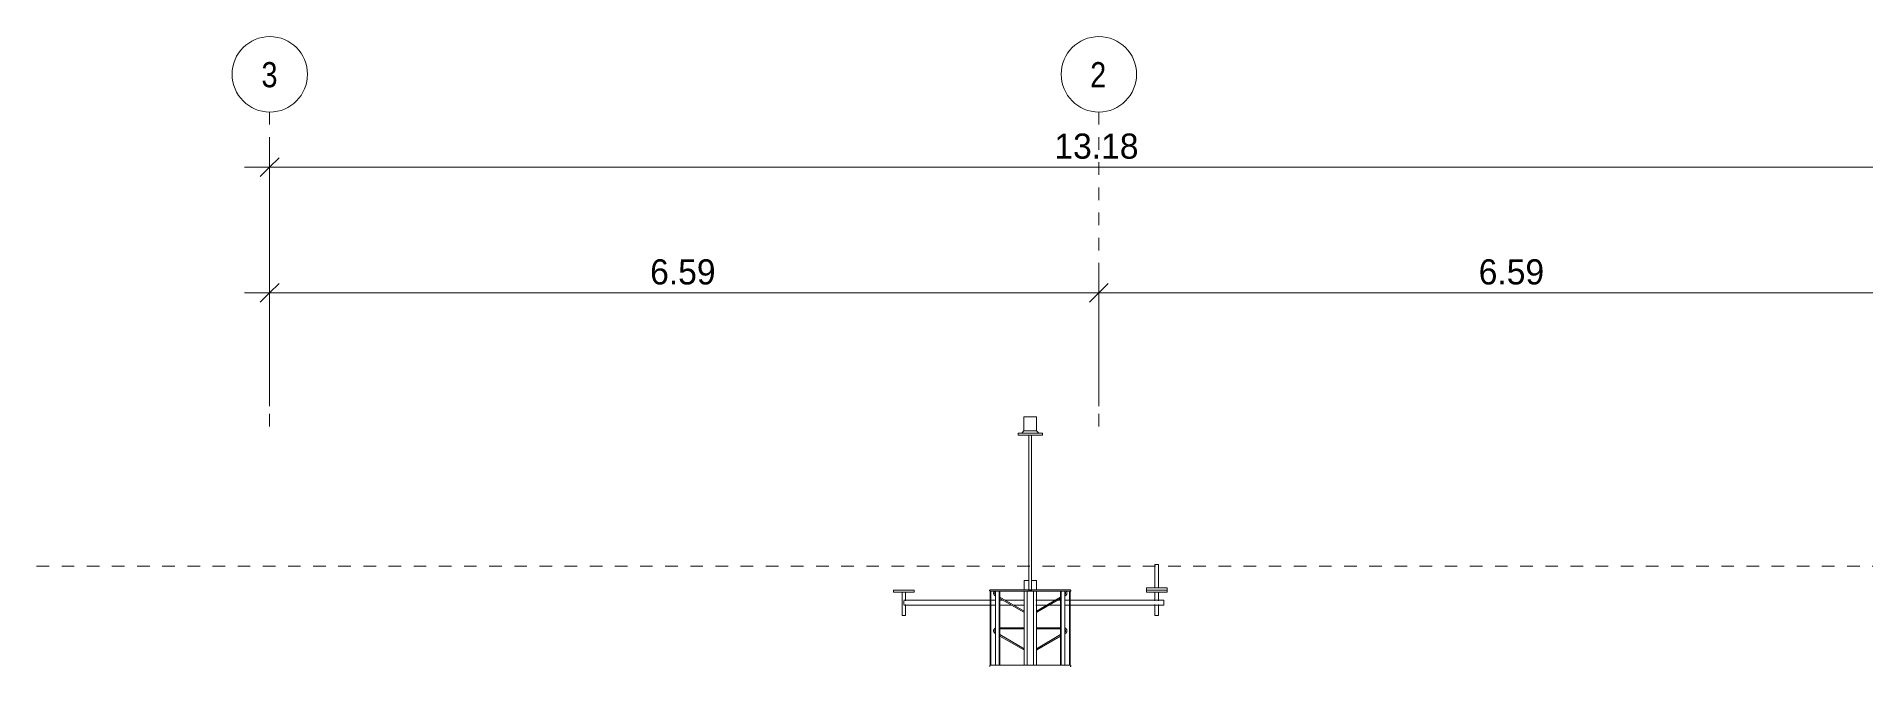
# Model space of a CAD drawing. Header units: metres. Extents: x -3 to 137, y -7 to 15.
# Drawn here: x 39.36 to 53.91, y 10.32 to 15.33 of the extents above; entities that cross this region are included whole.
import ezdxf

# ---------------------------------------------------------------- set-up
doc = ezdxf.new("R2010")
doc.units = ezdxf.units.M
doc.linetypes.add('Centre', pattern=[0.03175, 0.00635, -0.00475, 0.0159, -0.00475])
doc.linetypes.add('Grid Line', pattern=[0.022225, 0.0127, -0.003175, 0.003175, -0.003175])
for name, color, linetype, lineweight in [('A-ANNO-DIMS', 7, 'Continuous', 9), ('A-ANNO-DIMS-100', 7, 'Continuous', 9), ('A-FLOR-LEVL', 7, 'Continuous', 9), ('A-GENM', 7, 'Continuous', 9), ('S-GRID', 7, 'Continuous', 9), ('S-GRID-IDEN', 7, 'Continuous', 9)]:
    doc.layers.add(name, color=color, linetype=linetype, lineweight=lineweight)
doc.styles.add('Century Gothic_1', font='GOTHIC.TTF', dxfattribs={"height": 0.2})
doc.styles.add('Saira Condensed', font='SairaCondensed-Regular.ttf', dxfattribs={"height": 0.2})
doc.dimstyles.new('FCA_N_Cotas_E100', dxfattribs={"dimscale": 0.3048, "dimtxt": 0.208834, "dimasz": 0.492126, "dimexe": 0.656168, "dimexo": 0.656168, "dimgap": 0.032808, "dimtad": 1, "dimrnd": 0.01, "dimzin": 0, "dimdsep": 46, "dimtxsty": 'Century Gothic_1', "dimblk1": 'OBLIQUE', "dimblk2": 'OBLIQUE', "dimsah": 1, "dimcen": 0.09, "dimdle": 0.656168, "dimazin": 2, "dimtfac": 1, "dimtdec": 4, "dimtix": 1, "dimtmove": 0, "dimatfit": 3, "dimfxl": 1, "dimtvp": 1, "dimtolj": 1, "dimtzin": 0, "dimarcsym": 2})

# ---------------------------------------------------------------- blocks, each defined once
blk = doc.blocks.new('M_Escalera acceso cubierta - M_Escalera acceso cubierta-2778226-Elevation 3 - a')
at = {"layer": 'A-GENM', "color": 8, "true_color": 0x808080}
for p, q in [((6.046, 12.307), (6.046, 12.196)), ((6.046, 12.307), (6.148, 12.307)), ((6.148, 12.196), (6.148, 12.307)), ((6.001, 12.179), (6.001, 12.162)), ((6.001, 12.179), (6.194, 12.179)), ((6.194, 12.162), (6.001, 12.162)), ((6.046, 12.196), (6.029, 12.179)), ((6.046, 12.196), (6.148, 12.196)), ((6.087, 12.162), (6.087, 10.926)), ((6.107, 10.926), (6.107, 12.162)), ((6.165, 12.179), (6.148, 12.196)), ((6.194, 12.162), (6.194, 12.179)), ((7.089, 11.134), (7.089, 10.948)), ((7.117, 11.134), (7.089, 11.134)), ((7.117, 10.948), (7.117, 11.134)), ((5.01, 10.931), (5.01, 10.913)), ((5.01, 10.931), (5.173, 10.931)), ((5.01, 10.913), (5.173, 10.913)), ((5.078, 10.913), (5.078, 10.728)), ((5.105, 10.844), (5.105, 10.913)), ((5.173, 10.913), (5.173, 10.931)), ((5.852, 10.932), (5.779, 10.932)), ((5.779, 10.331), (5.779, 10.922)), ((5.784, 10.922), (5.822, 10.922)), ((5.784, 10.332), (5.784, 10.922)), ((5.822, 10.331), (5.822, 10.923)), ((5.851, 10.332), (5.851, 10.922)), ((5.855, 10.922), (5.855, 10.332)), ((5.855, 10.921), (6.048, 10.921)), ((5.898, 10.922), (5.95, 10.922)), ((6.048, 11.007), (6.048, 10.932)), ((6.089, 11.007), (6.048, 11.007)), ((6.048, 10.922), (6.048, 10.332)), ((6.072, 10.331), (6.072, 10.923)), ((6.093, 10.926), (6.097, 10.926)), ((6.097, 10.926), (6.102, 10.926)), ((6.146, 11.007), (6.106, 11.007)), ((6.122, 10.331), (6.122, 10.923)), ((6.146, 10.932), (6.146, 11.007)), ((6.146, 10.332), (6.146, 10.922)), ((6.146, 10.921), (6.339, 10.921)), ((6.415, 10.932), (6.245, 10.932)), ((6.339, 10.332), (6.339, 10.922)), ((6.344, 10.922), (6.344, 10.332)), ((6.372, 10.922), (6.41, 10.922)), ((6.372, 10.922), (6.372, 10.331)), ((6.41, 10.922), (6.41, 10.332)), ((6.415, 10.923), (6.415, 10.331)), ((7.021, 10.948), (7.021, 10.931)), ((7.185, 10.948), (7.021, 10.948)), ((7.021, 10.931), (7.021, 10.913)), ((7.021, 10.931), (7.185, 10.931)), ((7.185, 10.931), (7.021, 10.931)), ((7.021, 10.913), (7.185, 10.913)), ((7.089, 10.913), (7.089, 10.844)), ((7.117, 10.844), (7.117, 10.913)), ((7.185, 10.931), (7.185, 10.948)), ((7.185, 10.913), (7.185, 10.931)), ((5.391, 10.85), (5.091, 10.85)), ((5.091, 10.844), (5.091, 10.83)), ((5.091, 10.83), (5.091, 10.816)), ((5.091, 10.81), (5.391, 10.81)), ((5.105, 10.728), (5.105, 10.816)), ((5.779, 10.85), (5.352, 10.85)), ((5.352, 10.81), (5.779, 10.81)), ((5.822, 10.85), (5.784, 10.85)), ((5.784, 10.81), (5.822, 10.81)), ((5.818, 10.885), (5.822, 10.882)), ((6.048, 10.764), (5.855, 10.875)), ((5.855, 10.864), (6.045, 10.754)), ((5.879, 10.85), (5.855, 10.85)), ((5.855, 10.81), (5.949, 10.81)), ((6.048, 10.85), (5.899, 10.85)), ((5.968, 10.81), (6.048, 10.81)), ((6.296, 10.85), (6.142, 10.85)), ((6.142, 10.81), (6.226, 10.81)), ((6.339, 10.875), (6.146, 10.764)), ((6.149, 10.754), (6.339, 10.864)), ((6.246, 10.81), (6.339, 10.81)), ((6.339, 10.85), (6.315, 10.85)), ((6.372, 10.882), (6.376, 10.885)), ((6.41, 10.85), (6.372, 10.85)), ((6.372, 10.81), (6.41, 10.81)), ((6.901, 10.85), (6.415, 10.85)), ((6.415, 10.81), (6.901, 10.81)), ((7.161, 10.85), (6.862, 10.85)), ((6.862, 10.81), (7.161, 10.81)), ((7.089, 10.816), (7.089, 10.728)), ((7.117, 10.728), (7.117, 10.816)), ((7.161, 10.83), (7.161, 10.85)), ((7.161, 10.81), (7.161, 10.83)), ((5.078, 10.728), (5.105, 10.728)), ((6.048, 10.631), (5.855, 10.631)), ((5.855, 10.621), (6.048, 10.621)), ((6.045, 10.754), (6.048, 10.758)), ((6.146, 10.758), (6.149, 10.754)), ((6.339, 10.631), (6.146, 10.631)), ((6.146, 10.621), (6.339, 10.621)), ((7.089, 10.728), (7.117, 10.728)), ((5.818, 10.585), (5.822, 10.583)), ((6.048, 10.464), (5.855, 10.576)), ((5.855, 10.564), (6.045, 10.454)), ((6.339, 10.576), (6.146, 10.464)), ((6.149, 10.454), (6.339, 10.564)), ((6.372, 10.583), (6.376, 10.585)), ((5.822, 10.332), (5.784, 10.332)), ((6.045, 10.454), (6.048, 10.459)), ((6.146, 10.459), (6.149, 10.454)), ((6.339, 10.332), (6.245, 10.332)), ((6.339, 10.332), (6.245, 10.332)), ((6.41, 10.332), (6.372, 10.332))]:
    blk.add_line(p, q, dxfattribs=at)
at = {"layer": 'A-GENM', "color": 8, "true_color": 0x808080, "flags": 128}
for points in [[(6.415, 10.932), (6.415, 10.932), (6.414, 10.932), (6.413, 10.932), (6.411, 10.932), (6.409, 10.932), (6.406, 10.932), (6.403, 10.932), (6.399, 10.932), (6.395, 10.932), (6.39, 10.932), (6.385, 10.932), (6.379, 10.932), (6.373, 10.932), (6.366, 10.932), (6.36, 10.932), (6.352, 10.932), (6.344, 10.932), (6.336, 10.932), (6.328, 10.932), (6.319, 10.932), (6.309, 10.932), (6.3, 10.932), (6.29, 10.932), (6.279, 10.932), (6.269, 10.932), (6.258, 10.932), (6.247, 10.932), (6.236, 10.932), (6.224, 10.932), (6.212, 10.932), (6.2, 10.932), (6.188, 10.932), (6.176, 10.932), (6.164, 10.932), (6.151, 10.932), (6.139, 10.932), (6.126, 10.932), (6.113, 10.932), (6.101, 10.932), (6.088, 10.932), (6.075, 10.932), (6.063, 10.932), (6.05, 10.932), (6.037, 10.932), (6.025, 10.932), (6.013, 10.932), (6, 10.932), (5.988, 10.932), (5.977, 10.932), (5.965, 10.932), (5.953, 10.932), (5.942, 10.932), (5.931, 10.932), (5.921, 10.932), (5.91, 10.932), (5.9, 10.932), (5.89, 10.932), (5.881, 10.932), (5.872, 10.932), (5.863, 10.932), (5.854, 10.932), (5.846, 10.932), (5.839, 10.932), (5.832, 10.932), (5.825, 10.932), (5.819, 10.932), (5.813, 10.932), (5.807, 10.932), (5.802, 10.932), (5.798, 10.932), (5.794, 10.932), (5.79, 10.932), (5.787, 10.932), (5.785, 10.932), (5.783, 10.932), (5.781, 10.932), (5.78, 10.932), (5.779, 10.932), (5.779, 10.932)], [(5.779, 10.922), (5.78, 10.922), (5.78, 10.922), (5.782, 10.922), (5.783, 10.922), (5.786, 10.922), (5.788, 10.922), (5.792, 10.922), (5.796, 10.922), (5.8, 10.922), (5.804, 10.922), (5.81, 10.922), (5.815, 10.922), (5.821, 10.922), (5.828, 10.922), (5.835, 10.922), (5.842, 10.922), (5.85, 10.922), (5.858, 10.922), (5.867, 10.922), (5.876, 10.922), (5.885, 10.922), (5.895, 10.922), (5.905, 10.922), (5.915, 10.922), (5.925, 10.922), (5.936, 10.922), (5.947, 10.922), (5.959, 10.922), (5.97, 10.922), (5.982, 10.922), (5.994, 10.922), (6.006, 10.922), (6.018, 10.922), (6.031, 10.922), (6.043, 10.922), (6.056, 10.922), (6.068, 10.922), (6.081, 10.922), (6.094, 10.922), (6.106, 10.922), (6.119, 10.922), (6.132, 10.922), (6.144, 10.922), (6.157, 10.922), (6.169, 10.922), (6.182, 10.922), (6.194, 10.922), (6.206, 10.922), (6.218, 10.922), (6.229, 10.922), (6.241, 10.922), (6.252, 10.922), (6.263, 10.922), (6.274, 10.922), (6.284, 10.922), (6.294, 10.922), (6.304, 10.922), (6.314, 10.922), (6.323, 10.922), (6.332, 10.922), (6.34, 10.922), (6.348, 10.922), (6.356, 10.922), (6.363, 10.922), (6.37, 10.922), (6.376, 10.922), (6.382, 10.922), (6.387, 10.922), (6.392, 10.922), (6.397, 10.922), (6.401, 10.922), (6.404, 10.922), (6.407, 10.922), (6.41, 10.922), (6.412, 10.922), (6.413, 10.922), (6.414, 10.922), (6.415, 10.922), (6.415, 10.922)], [(5.812, 10.922), (5.811, 10.921), (5.81, 10.92), (5.81, 10.919), (5.809, 10.919), (5.809, 10.918), (5.808, 10.917), (5.808, 10.916), (5.808, 10.915), (5.807, 10.914), (5.807, 10.913), (5.807, 10.912), (5.806, 10.911), (5.806, 10.91), (5.806, 10.909), (5.806, 10.908), (5.806, 10.907), (5.806, 10.906), (5.806, 10.905), (5.806, 10.904), (5.806, 10.903), (5.806, 10.902), (5.806, 10.902), (5.807, 10.901), (5.807, 10.9), (5.807, 10.899), (5.807, 10.898), (5.808, 10.897), (5.808, 10.896), (5.809, 10.895), (5.809, 10.894), (5.81, 10.893), (5.81, 10.892), (5.811, 10.892), (5.811, 10.891), (5.812, 10.89), (5.813, 10.889), (5.813, 10.889), (5.814, 10.888), (5.815, 10.887), (5.815, 10.887), (5.816, 10.886), (5.817, 10.886), (5.818, 10.885), (5.818, 10.885)], [(5.822, 10.894), (5.822, 10.894), (5.821, 10.895), (5.821, 10.895), (5.82, 10.896), (5.82, 10.896), (5.82, 10.896), (5.819, 10.897), (5.819, 10.897), (5.819, 10.898), (5.818, 10.898), (5.818, 10.899), (5.818, 10.899), (5.817, 10.9), (5.817, 10.9), (5.817, 10.901), (5.817, 10.901), (5.817, 10.902), (5.816, 10.903), (5.816, 10.903), (5.816, 10.904), (5.816, 10.904), (5.816, 10.905), (5.816, 10.905), (5.816, 10.906), (5.816, 10.907), (5.816, 10.907), (5.816, 10.908), (5.816, 10.908), (5.816, 10.909), (5.816, 10.909), (5.816, 10.91), (5.817, 10.911), (5.817, 10.911), (5.817, 10.912), (5.817, 10.912), (5.818, 10.913), (5.818, 10.913), (5.818, 10.914), (5.818, 10.914), (5.819, 10.915), (5.819, 10.915), (5.819, 10.916), (5.82, 10.916), (5.82, 10.916), (5.821, 10.917), (5.821, 10.917), (5.822, 10.918), (5.822, 10.918), (5.823, 10.918)], [(6.372, 10.918), (6.373, 10.918), (6.373, 10.917), (6.373, 10.917), (6.374, 10.917), (6.374, 10.916), (6.375, 10.916), (6.375, 10.915), (6.375, 10.915), (6.376, 10.914), (6.376, 10.914), (6.376, 10.913), (6.377, 10.913), (6.377, 10.912), (6.377, 10.912), (6.377, 10.911), (6.378, 10.911), (6.378, 10.91), (6.378, 10.91), (6.378, 10.909), (6.378, 10.909), (6.378, 10.908), (6.378, 10.907), (6.378, 10.907), (6.378, 10.906), (6.378, 10.906), (6.378, 10.905), (6.378, 10.905), (6.378, 10.904), (6.378, 10.903), (6.378, 10.903), (6.378, 10.902), (6.378, 10.902), (6.378, 10.901), (6.377, 10.901), (6.377, 10.9), (6.377, 10.9), (6.377, 10.899), (6.376, 10.899), (6.376, 10.898), (6.376, 10.898), (6.375, 10.897), (6.375, 10.897), (6.375, 10.896), (6.374, 10.896), (6.374, 10.895), (6.373, 10.895), (6.373, 10.895), (6.372, 10.894), (6.372, 10.894)], [(6.376, 10.885), (6.377, 10.885), (6.378, 10.886), (6.379, 10.886), (6.379, 10.887), (6.38, 10.888), (6.381, 10.888), (6.382, 10.889), (6.382, 10.89), (6.383, 10.891), (6.383, 10.891), (6.384, 10.892), (6.385, 10.893), (6.385, 10.894), (6.386, 10.895), (6.386, 10.896), (6.386, 10.896), (6.387, 10.897), (6.387, 10.898), (6.387, 10.899), (6.388, 10.9), (6.388, 10.901), (6.388, 10.902), (6.388, 10.903), (6.388, 10.904), (6.388, 10.905), (6.388, 10.906), (6.388, 10.907), (6.388, 10.908), (6.388, 10.909), (6.388, 10.91), (6.388, 10.911), (6.388, 10.912), (6.388, 10.913), (6.387, 10.914), (6.387, 10.915), (6.387, 10.916), (6.386, 10.916), (6.386, 10.917), (6.385, 10.918), (6.385, 10.919), (6.384, 10.92), (6.384, 10.921), (6.383, 10.921)], [(5.823, 10.63), (5.822, 10.63), (5.821, 10.629), (5.82, 10.629), (5.819, 10.629), (5.818, 10.628), (5.817, 10.628), (5.817, 10.627), (5.816, 10.626), (5.815, 10.626), (5.814, 10.625), (5.814, 10.625), (5.813, 10.624), (5.812, 10.623), (5.812, 10.622), (5.811, 10.622), (5.81, 10.621), (5.81, 10.62), (5.809, 10.619), (5.809, 10.618), (5.808, 10.617), (5.808, 10.617), (5.808, 10.616), (5.807, 10.615), (5.807, 10.614), (5.807, 10.613), (5.806, 10.612), (5.806, 10.611), (5.806, 10.61), (5.806, 10.609), (5.806, 10.608), (5.806, 10.607), (5.806, 10.606), (5.806, 10.605), (5.806, 10.604), (5.806, 10.603), (5.806, 10.602), (5.807, 10.601), (5.807, 10.6), (5.807, 10.599), (5.807, 10.598), (5.808, 10.597), (5.808, 10.597), (5.809, 10.596), (5.809, 10.595), (5.81, 10.594), (5.81, 10.593), (5.811, 10.592), (5.811, 10.592), (5.812, 10.591), (5.813, 10.59), (5.813, 10.589), (5.814, 10.589), (5.815, 10.588), (5.815, 10.587), (5.816, 10.587), (5.817, 10.586), (5.818, 10.586), (5.818, 10.585)], [(5.822, 10.595), (5.822, 10.595), (5.821, 10.595), (5.821, 10.596), (5.82, 10.596), (5.82, 10.597), (5.82, 10.597), (5.819, 10.598), (5.819, 10.598), (5.819, 10.598), (5.818, 10.599), (5.818, 10.599), (5.818, 10.6), (5.817, 10.6), (5.817, 10.601), (5.817, 10.602), (5.817, 10.602), (5.817, 10.603), (5.816, 10.603), (5.816, 10.604), (5.816, 10.604), (5.816, 10.605), (5.816, 10.605), (5.816, 10.606), (5.816, 10.607), (5.816, 10.607), (5.816, 10.608), (5.816, 10.608), (5.816, 10.609), (5.816, 10.61), (5.816, 10.61), (5.816, 10.611), (5.817, 10.611), (5.817, 10.612), (5.817, 10.612), (5.817, 10.613), (5.818, 10.613), (5.818, 10.614), (5.818, 10.614), (5.818, 10.615), (5.819, 10.615), (5.819, 10.616), (5.819, 10.616), (5.82, 10.617), (5.82, 10.617), (5.821, 10.617), (5.821, 10.618), (5.822, 10.618), (5.822, 10.619), (5.823, 10.619)], [(6.376, 10.585), (6.377, 10.586), (6.378, 10.587), (6.379, 10.587), (6.379, 10.588), (6.38, 10.588), (6.381, 10.589), (6.382, 10.59), (6.382, 10.59), (6.383, 10.591), (6.383, 10.592), (6.384, 10.593), (6.385, 10.594), (6.385, 10.594), (6.386, 10.595), (6.386, 10.596), (6.386, 10.597), (6.387, 10.598), (6.387, 10.599), (6.387, 10.6), (6.388, 10.601), (6.388, 10.602), (6.388, 10.603), (6.388, 10.604), (6.388, 10.605), (6.388, 10.606), (6.388, 10.607), (6.388, 10.608), (6.388, 10.609), (6.388, 10.609), (6.388, 10.61), (6.388, 10.611), (6.388, 10.612), (6.388, 10.613), (6.387, 10.614), (6.387, 10.615), (6.387, 10.616), (6.386, 10.617), (6.386, 10.618), (6.385, 10.619), (6.385, 10.62), (6.384, 10.62), (6.384, 10.621), (6.383, 10.622), (6.382, 10.623), (6.382, 10.624), (6.381, 10.624), (6.38, 10.625), (6.38, 10.626), (6.379, 10.626), (6.378, 10.627), (6.377, 10.627), (6.376, 10.628), (6.376, 10.628), (6.375, 10.629), (6.374, 10.629), (6.373, 10.63), (6.372, 10.63)], [(6.372, 10.619), (6.373, 10.618), (6.373, 10.618), (6.373, 10.618), (6.374, 10.617), (6.374, 10.617), (6.375, 10.616), (6.375, 10.616), (6.375, 10.616), (6.376, 10.615), (6.376, 10.615), (6.376, 10.614), (6.377, 10.614), (6.377, 10.613), (6.377, 10.613), (6.377, 10.612), (6.378, 10.611), (6.378, 10.611), (6.378, 10.61), (6.378, 10.61), (6.378, 10.609), (6.378, 10.609), (6.378, 10.608), (6.378, 10.607), (6.378, 10.607), (6.378, 10.606), (6.378, 10.606), (6.378, 10.605), (6.378, 10.605), (6.378, 10.604), (6.378, 10.603), (6.378, 10.603), (6.378, 10.602), (6.378, 10.602), (6.377, 10.601), (6.377, 10.601), (6.377, 10.6), (6.377, 10.6), (6.376, 10.599), (6.376, 10.599), (6.376, 10.598), (6.375, 10.598), (6.375, 10.597), (6.375, 10.597), (6.374, 10.596), (6.374, 10.596), (6.373, 10.596), (6.373, 10.595), (6.372, 10.595), (6.372, 10.595)], [(6.415, 10.332), (6.415, 10.332), (6.414, 10.332), (6.413, 10.332), (6.411, 10.332), (6.409, 10.332), (6.406, 10.332), (6.403, 10.332), (6.399, 10.332), (6.395, 10.332), (6.39, 10.332), (6.385, 10.332), (6.379, 10.332), (6.373, 10.332), (6.366, 10.332), (6.36, 10.332), (6.352, 10.332), (6.344, 10.332), (6.336, 10.332), (6.328, 10.332), (6.319, 10.332), (6.309, 10.332), (6.3, 10.332), (6.29, 10.332), (6.279, 10.332), (6.269, 10.332), (6.258, 10.332), (6.247, 10.332), (6.236, 10.332), (6.224, 10.332), (6.212, 10.332), (6.2, 10.332), (6.188, 10.332), (6.176, 10.332), (6.164, 10.332), (6.151, 10.332), (6.139, 10.332), (6.126, 10.332), (6.113, 10.332), (6.101, 10.332), (6.088, 10.332), (6.075, 10.332), (6.063, 10.332), (6.05, 10.332), (6.037, 10.332), (6.025, 10.332), (6.013, 10.332), (6, 10.332), (5.988, 10.332), (5.977, 10.332), (5.965, 10.332), (5.953, 10.332), (5.942, 10.332), (5.931, 10.332), (5.921, 10.332), (5.91, 10.332), (5.9, 10.332), (5.89, 10.332), (5.881, 10.332), (5.872, 10.332), (5.863, 10.332), (5.854, 10.332), (5.846, 10.332), (5.839, 10.332), (5.832, 10.332), (5.825, 10.332), (5.819, 10.332), (5.813, 10.332), (5.807, 10.332), (5.802, 10.332), (5.798, 10.332), (5.794, 10.332), (5.79, 10.332), (5.787, 10.332), (5.785, 10.332), (5.783, 10.332), (5.781, 10.332), (5.78, 10.332), (5.779, 10.332), (5.779, 10.332)]]:
    blk.add_lwpolyline(points, dxfattribs=at)
at = {"layer": 'A-GENM', "color": 8, "true_color": 0x808080}
for points, knots in [([(5.774, 10.927), (5.774, 10.927), (5.774, 10.928), (5.775, 10.929), (5.775, 10.929), (5.775, 10.93), (5.776, 10.93), (5.776, 10.93), (5.776, 10.931), (5.777, 10.931), (5.777, 10.931), (5.777, 10.931), (5.778, 10.932), (5.778, 10.932), (5.778, 10.932), (5.779, 10.932), (5.779, 10.932), (5.779, 10.932), (5.78, 10.932), (5.78, 10.932), (5.78, 10.932), (5.781, 10.932), (5.781, 10.932)], [0, 0, 0, 0, 0.0833333, 0.125, 0.1666667, 0.2083333, 0.2291667, 0.25, 0.2916667, 0.3333333, 0.3541667, 0.375, 0.3958333, 0.4166667, 0.4375, 0.4583333, 0.4791667, 0.5, 0.5208333, 0.5416667, 0.5625, 0.5833333, 0.5833333, 0.5833333, 0.5833333]), ([(5.776, 10.923), (5.776, 10.923), (5.776, 10.923), (5.775, 10.924), (5.775, 10.924), (5.775, 10.925), (5.774, 10.926), (5.774, 10.926), (5.774, 10.927)], [0.75, 0.75, 0.75, 0.75, 0.7708333, 0.7916667, 0.8333333, 0.875, 0.9166667, 1, 1, 1, 1]), ([(6.42, 10.927), (6.42, 10.927), (6.42, 10.928), (6.42, 10.929), (6.419, 10.929), (6.419, 10.93), (6.419, 10.93), (6.418, 10.93), (6.418, 10.931), (6.418, 10.931), (6.417, 10.931), (6.417, 10.931), (6.417, 10.932), (6.416, 10.932), (6.416, 10.932), (6.416, 10.932), (6.415, 10.932), (6.415, 10.932), (6.415, 10.932), (6.414, 10.932), (6.414, 10.932), (6.414, 10.932), (6.414, 10.932)], [0, 0, 0, 0, 0.0833333, 0.125, 0.1666667, 0.2083333, 0.2291667, 0.25, 0.2916667, 0.3333333, 0.3541667, 0.375, 0.3958333, 0.4166667, 0.4375, 0.4583333, 0.4791667, 0.5, 0.5208333, 0.5416667, 0.5625, 0.5833333, 0.5833333, 0.5833333, 0.5833333]), ([(6.415, 10.922), (6.415, 10.922), (6.415, 10.922), (6.416, 10.922), (6.416, 10.922), (6.416, 10.922), (6.417, 10.922), (6.417, 10.922), (6.417, 10.922), (6.418, 10.922), (6.418, 10.923), (6.418, 10.923), (6.418, 10.923), (6.419, 10.923), (6.419, 10.924), (6.419, 10.924), (6.42, 10.925), (6.42, 10.926), (6.42, 10.926), (6.42, 10.927)], [0.5, 0.5, 0.5, 0.5, 0.5208333, 0.5416667, 0.5625, 0.5833333, 0.6041667, 0.625, 0.6458333, 0.6666667, 0.6875, 0.7083333, 0.75, 0.7708333, 0.7916667, 0.8333333, 0.875, 0.9166667, 1, 1, 1, 1]), ([(5.774, 10.327), (5.774, 10.327), (5.774, 10.328), (5.775, 10.329), (5.775, 10.329), (5.775, 10.33), (5.776, 10.33), (5.776, 10.331), (5.776, 10.331), (5.777, 10.331), (5.777, 10.331), (5.777, 10.332), (5.778, 10.332), (5.778, 10.332), (5.778, 10.332), (5.779, 10.332), (5.779, 10.332), (5.779, 10.332), (5.779, 10.332)], [0, 0, 0, 0, 0.0833333, 0.125, 0.1666667, 0.2083333, 0.2291667, 0.25, 0.2916667, 0.3333333, 0.3541667, 0.375, 0.3958333, 0.4166667, 0.4375, 0.4583333, 0.4791667, 0.5, 0.5, 0.5, 0.5]), ([(6.42, 10.327), (6.42, 10.327), (6.42, 10.328), (6.42, 10.329), (6.419, 10.329), (6.419, 10.33), (6.419, 10.33), (6.418, 10.331), (6.418, 10.331), (6.418, 10.331), (6.417, 10.331), (6.417, 10.332), (6.417, 10.332), (6.416, 10.332), (6.416, 10.332), (6.416, 10.332), (6.415, 10.332), (6.415, 10.332), (6.415, 10.332)], [0, 0, 0, 0, 0.0833333, 0.125, 0.1666667, 0.2083333, 0.2291667, 0.25, 0.2916667, 0.3333333, 0.3541667, 0.375, 0.3958333, 0.4166667, 0.4375, 0.4583333, 0.4791667, 0.5, 0.5, 0.5, 0.5]), ([(5.776, 10.323), (5.776, 10.323), (5.776, 10.324), (5.775, 10.324), (5.775, 10.324), (5.775, 10.325), (5.774, 10.326), (5.774, 10.326), (5.774, 10.327)], [0.75, 0.75, 0.75, 0.75, 0.7708333, 0.7916667, 0.8333333, 0.875, 0.9166667, 1, 1, 1, 1]), ([(6.415, 10.322), (6.415, 10.322), (6.415, 10.322), (6.416, 10.322), (6.416, 10.322), (6.416, 10.322), (6.417, 10.322), (6.417, 10.322), (6.417, 10.322), (6.418, 10.323), (6.418, 10.323), (6.418, 10.323), (6.418, 10.323), (6.419, 10.324), (6.419, 10.324), (6.419, 10.324), (6.42, 10.325), (6.42, 10.326), (6.42, 10.326), (6.42, 10.327)], [0.5, 0.5, 0.5, 0.5, 0.5208333, 0.5416667, 0.5625, 0.5833333, 0.6041667, 0.625, 0.6458333, 0.6666667, 0.6875, 0.7083333, 0.75, 0.7708333, 0.7916667, 0.8333333, 0.875, 0.9166667, 1, 1, 1, 1])]:
    blk.add_open_spline(points, degree=3, knots=knots, dxfattribs=at)
blk.add_open_spline([(5.779, 10.922), (5.779, 10.922), (5.779, 10.922), (5.779, 10.922), (5.778, 10.922), (5.778, 10.922), (5.778, 10.922), (5.777, 10.922), (5.777, 10.922), (5.777, 10.922), (5.777, 10.922)], degree=3, dxfattribs=at)
blk = doc.blocks.new('Grid - 3mm-1144979-Elevation 3 - a')
at = {"layer": 'S-GRID-IDEN', "color": 253, "true_color": 0xaaaaaa}
blk.add_circle((13.228, 15.032), 0.3, dxfattribs=at)
blk = doc.blocks.new('DIMBLOCK4-Elevation 3 - a')
at = {"layer": 'A-ANNO-DIMS-100'}
for p, q in [((41.216, 13.294), (41.216, 13.494)), ((47.811, 13.294), (47.811, 13.494)), ((41.016, 13.294), (47.811, 13.294)), ((41.216, 13.294), (41.216, 12.392)), ((47.811, 13.294), (47.811, 12.392))]:
    blk.add_line(p, q, dxfattribs=at)
at = {"layer": 'A-ANNO-DIMS-100', "lineweight": 35}
for p, q in [((41.216, 13.294), (41.141, 13.219)), ((41.216, 13.294), (41.291, 13.369)), ((47.811, 13.294), (47.736, 13.219)), ((47.811, 13.294), (47.886, 13.369))]:
    blk.add_line(p, q, dxfattribs=at)
at = {"layer": 'A-ANNO-DIMS-100', "color": 0, "insert": (44.242, 13.561), "char_height": 0.2, "width": 0.65236, "attachment_point": 1, "line_spacing_factor": 0.984502, "style": 'Century Gothic_1'}
blk.add_mtext('6.59', dxfattribs=at)
blk = doc.blocks.new('_Oblique')
at = {"color": 0, "linetype": 'ByBlock', "lineweight": -2}
blk.add_line((-0.5, -0.5), (0.5, 0.5), dxfattribs=at)
blk = doc.blocks.new('DIMBLOCK5-Elevation 3 - a')
at = {"layer": 'A-ANNO-DIMS-100'}
for p, q in [((47.811, 13.294), (47.811, 13.494)), ((54.396, 13.294), (54.396, 13.494)), ((47.811, 13.294), (54.596, 13.294)), ((47.811, 13.294), (47.811, 12.392)), ((54.396, 13.294), (54.396, 12.392))]:
    blk.add_line(p, q, dxfattribs=at)
at = {"layer": 'A-ANNO-DIMS-100', "lineweight": 35}
for p, q in [((47.811, 13.294), (47.736, 13.219)), ((47.811, 13.294), (47.886, 13.369)), ((54.396, 13.294), (54.321, 13.219)), ((54.396, 13.294), (54.471, 13.369))]:
    blk.add_line(p, q, dxfattribs=at)
at = {"layer": 'A-ANNO-DIMS-100', "color": 0, "insert": (50.832, 13.561), "char_height": 0.2, "width": 0.65236, "attachment_point": 1, "line_spacing_factor": 0.984502, "style": 'Century Gothic_1'}
blk.add_mtext('6.59', dxfattribs=at)
blk = doc.blocks.new('DIMBLOCK6-Elevation 3 - a')
at = {"layer": 'A-ANNO-DIMS-100'}
for p, q in [((41.216, 14.294), (41.216, 14.494)), ((54.396, 14.294), (54.396, 14.494)), ((41.016, 14.294), (54.596, 14.294)), ((41.216, 14.294), (41.216, 12.392)), ((54.396, 14.294), (54.396, 12.392))]:
    blk.add_line(p, q, dxfattribs=at)
at = {"layer": 'A-ANNO-DIMS-100', "lineweight": 35}
for p, q in [((41.216, 14.294), (41.141, 14.219)), ((41.216, 14.294), (41.291, 14.369)), ((54.396, 14.294), (54.321, 14.219)), ((54.396, 14.294), (54.471, 14.369))]:
    blk.add_line(p, q, dxfattribs=at)
at = {"layer": 'A-ANNO-DIMS-100', "color": 0, "insert": (47.457, 14.561), "char_height": 0.2, "width": 0.83931, "attachment_point": 1, "line_spacing_factor": 0.984502, "style": 'Century Gothic_1'}
blk.add_mtext('13.18', dxfattribs=at)

msp = doc.modelspace()

# ---------------------------------------------------------------- linework, layer by layer
at = {"layer": 'A-FLOR-LEVL', "color": 253, "linetype": 'Centre', "true_color": 0xaaaaaa}
msp.add_line((39.362, 11.121), (58.533, 11.121), dxfattribs=at)
at = {"layer": 'S-GRID', "color": 254, "linetype": 'Grid Line', "true_color": 0xd4d4d4}
for p, q in [((41.216, 12.232), (41.216, 14.732)), ((47.811, 12.232), (47.811, 14.732))]:
    msp.add_line(p, q, dxfattribs=at)

# ---------------------------------------------------------------- block references
at = {"layer": 'A-GENM', "color": 8, "true_color": 0x808080}
msp.add_blockref('M_Escalera acceso cubierta - M_Escalera acceso cubierta-2778226-Elevation 3 - a', (41.168, 0), dxfattribs=at)
at = {"layer": 'S-GRID-IDEN', "color": 253, "true_color": 0xaaaaaa}
for p in [(27.989, 0), (34.583, 0)]:
    msp.add_blockref('Grid - 3mm-1144979-Elevation 3 - a', p, dxfattribs=at)

# ---------------------------------------------------------------- texts
at = {"layer": 'S-GRID-IDEN', "color": 253, "true_color": 0xaaaaaa, "char_height": 0.2, "attachment_point": 1, "style": 'Saira Condensed'}
for s, insert, width in [('3', (41.151, 15.129), 0.15232), ('2', (47.742, 15.129), 0.16034)]:
    msp.add_mtext(s, dxfattribs=dict(at, insert=insert, width=width))

# ---------------------------------------------------------------- dimensions: what is measured, and where the dimension line sits
at = {"layer": 'A-ANNO-DIMS'}
for base, p1, p2, override, picture, middle in [((54.396, 14.294), (41.216, 12.192), (54.396, 12.192), {"dimpost": '<>', "dimfxl": 13.179768}, 'DIMBLOCK6-Elevation 3 - a', (47.806, 14.409)), ((47.8109, 13.2942), (41.2164, 12.192), (47.8109, 12.192), {"dimpost": '<>', "dimfxl": 6.594539}, 'DIMBLOCK4-Elevation 3 - a', (44.5137, 13.4092)), ((54.3962, 13.2942), (47.8109, 12.192), (54.3962, 12.192), {"dimpost": '<>', "dimfxl": 6.585229}, 'DIMBLOCK5-Elevation 3 - a', (51.1035, 13.4092))]:
    dim = msp.add_linear_dim(base=base, p1=p1, p2=p2, dimstyle='FCA_N_Cotas_E100', override=override, dxfattribs=at)
    dim.commit()
    dim.dimension.update_dxf_attribs({"geometry": picture, "text_midpoint": middle})

doc.saveas('drawing.dxf')
